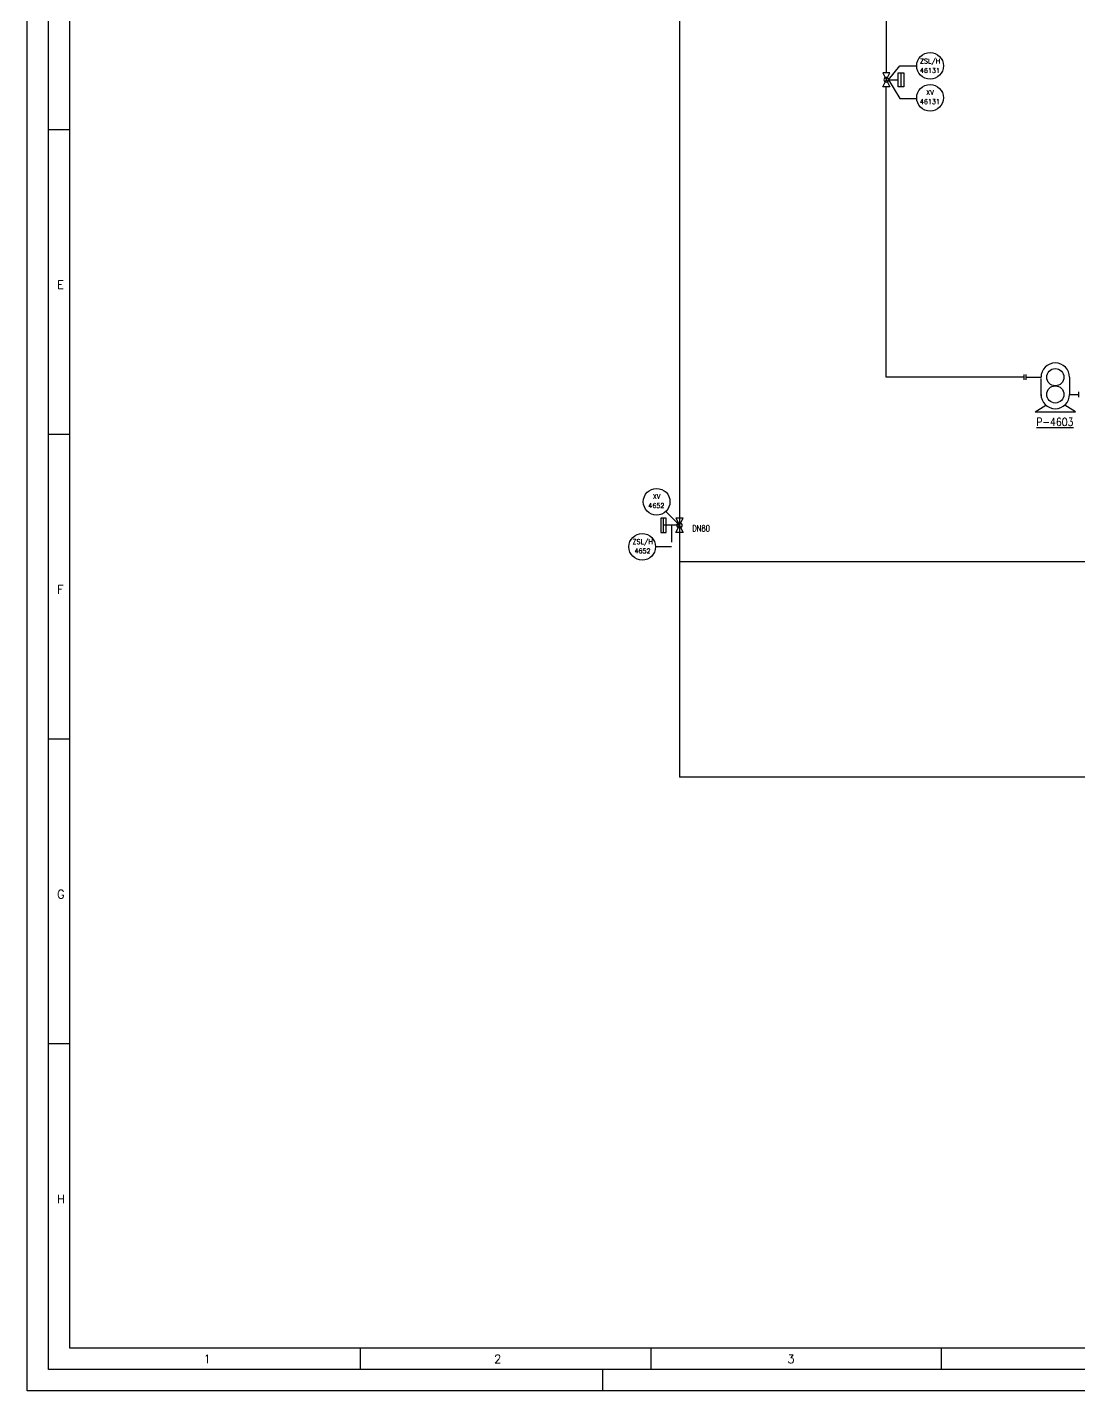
# Model space of a CAD drawing. Header units: millimetres. Extents: x 172 to 1080, y 170 to 466.
# Drawn here: x 660.5 to 784.2, y 169.8 to 330.1 of the extents above; entities that cross this region are included whole.
import ezdxf
from ezdxf.enums import TextEntityAlignment as Align

# ---------------------------------------------------------------- set-up
doc = ezdxf.new("R2010")
doc.units = ezdxf.units.MM
doc.linetypes.add('TRAZOS', pattern=[0.75, 0.5, -0.25])
for name, color, linetype in [('CAJETIN', 1, 'Continuous'), ('EQUIPOS', 5, 'Continuous'), ('EQUIPOS 02', 1, 'Continuous'), ('FORMATO', 7, 'Continuous'), ('INSTRUMENTOS', 1, 'Continuous'), ('TEXTO-VALVULAS Y ACCESORIOS', 7, 'Continuous'), ('VALVULAS Y ACCESORIOS', 1, 'Continuous')]:
    doc.layers.add(name, color=color, linetype=linetype)
doc.styles.add('PY', font='ROMANS.shx')
doc.styles.add('PY1', font='ROMANS.shx', dxfattribs={"width": 0.8})
doc.linetypes.add('SEÑAL_MECANICA2', pattern='A,4.411183,["o",PY,S=4.130212,R=360,X=0,Y=-1.374288],0.588817,-0.374158,["",PY,S=2,R=360,X=0,Y=-0.688262],-2.183682', length=7.55784)

# ---------------------------------------------------------------- blocks, each defined once
blk = doc.blocks.new('VALV GLOB-V')
at = {"layer": 'INSTRUMENTOS', "color": 1, "flags": 128}
blk.add_lwpolyline([(5.7, -1.43), (5.7, 1.43), (0, -1.43), (0, 1.43)], close=True, dxfattribs=at)
at = {"layer": 'INSTRUMENTOS', "color": 1}
blk.add_circle((2.85, 0), 0.95, dxfattribs=at)
at = {"layer": 'INSTRUMENTOS', "color": 7, "linetype": 'SEÑAL_MECANICA2', "style": 'PY'}
blk.add_attdef('REF.', text='', height=2, dxfattribs=at).set_placement((3, -3.37), align=Align.MIDDLE)
blk = doc.blocks.new('SEÑAL CIR')
at = {"color": 1}
blk.add_circle((0, 5.7), 5.7, dxfattribs=at)
at = {"layer": 'INSTRUMENTOS', "linetype": 'Continuous', "style": 'PY', "flags": 4}
for p in [(0.18, 6.94), (0.13, 2.95)]:
    blk.add_attdef('---', text='', height=2, dxfattribs=at).set_placement(p, align=Align.CENTER)
blk = doc.blocks.new('MARCO-A1')
at = {"layer": 'FORMATO', "color": 5}
for p, q in [((5, 297), (10, 297)), ((5, 225.25), (10, 225.25)), ((5, 153.5), (10, 153.5)), ((5, 81.75), (10, 81.75)), ((78.42, 10), (78.42, 5)), ((146.83, 10), (146.83, 5)), ((215.25, 10), (215.25, 5))]:
    blk.add_line(p, q, dxfattribs=at)
at = {"layer": 'FORMATO', "color": 1, "linetype": 'Continuous'}
blk.add_line((135.5, 5), (135.5, 0), dxfattribs=at)
at = {"layer": 'FORMATO', "color": 1}
blk.add_lwpolyline([(0, 594), (841, 594), (841, 0), (0, 0)], close=True, dxfattribs=at)
at = {"layer": 'FORMATO', "color": 5}
blk.add_lwpolyline([(5, 589), (836, 589), (836, 5), (5, 5)], close=True, dxfattribs=at)
at = {"layer": 'FORMATO', "color": 8, "linetype": 'Continuous'}
blk.add_lwpolyline([(10, 584), (831, 584), (831, 10), (10, 10)], close=True, dxfattribs=at)
at = {"layer": 'FORMATO', "color": 1, "style": 'PY'}
for s, p in [('E', (7, 259.42)), ('F', (7, 187.67)), ('G', (7, 115.92)), ('H', (7, 44.17)), ('1', (41.52, 6.5)), ('2', (109.93, 6.5)), ('3', (178.99, 6.5))]:
    blk.add_text(s, height=2, dxfattribs=at).set_placement(p)

msp = doc.modelspace()

# ---------------------------------------------------------------- linework, layer by layer
at = {"color": 5}
for p, q in [((737.2, 346.71), (737.2, 241.92)), ((761.52, 334.75), (761.52, 324.77)), ((761.52, 288.96), (761.52, 323.11)), ((777.75, 288.96), (761.52, 288.96)), ((777.96, 288.96), (779.72, 288.96)), ((790.12, 267.25), (737.2, 267.25)), ((833.05, 241.92), (737.2, 241.92))]:
    msp.add_line(p, q, dxfattribs=at)
at = {"color": 1}
for p, q in [((761.8, 323.93), (763.13, 325.58)), ((763.13, 325.58), (765.1, 325.58)), ((761.8, 323.93), (762.93, 323.93)), ((761.8, 323.93), (763.13, 321.74)), ((763.25, 324.76), (763.25, 323.11)), ((763.25, 324.76), (763.25, 323.11)), ((763.13, 321.74), (765.1, 321.74)), ((737.2, 271.55), (735.61, 273.17))]:
    msp.add_line(p, q, dxfattribs=at)
msp.add_line((784.15, 286.62), (784.15, 286.62))
msp.add_lwpolyline([(762.93, 324.76), (763.58, 324.76), (763.58, 323.11), (762.93, 323.11)], close=True, dxfattribs=at)
msp.add_lwpolyline([(762.93, 324.76), (763.58, 324.76), (763.58, 323.11), (762.93, 323.11)], close=True, dxfattribs=at)
at = {"layer": 'CAJETIN', "color": 1, "linetype": 'TRAZOS', "ltscale": 4}
for p, q in [((736.25, 271.55), (736.25, 269.01)), ((736.25, 269.01), (734.39, 269.01))]:
    msp.add_line(p, q, dxfattribs=at)
at = {"layer": 'EQUIPOS', "color": 1}
for p, q in [((779.71, 288.82), (779.71, 286.79)), ((783.07, 288.96), (783.07, 286.94)), ((779.04, 284.91), (780.28, 285.68)), ((783.76, 284.91), (782.51, 285.68)), ((779.04, 284.91), (783.76, 284.91))]:
    msp.add_line(p, q, dxfattribs=at)
at = {"layer": 'EQUIPOS', "linetype": 'Continuous'}
msp.add_line((783.07, 286.94), (784.15, 286.94), dxfattribs=at)
at = {"layer": 'EQUIPOS', "color": 1}
for centre, start, end in [((781.4, 288.96), 0, 180), ((781.4, 286.94), 180, 0)]:
    msp.add_arc(centre, 1.68, start, end, dxfattribs=at)
at = {"layer": 'EQUIPOS 02', "color": 1}
for centre in [(781.4, 288.96), (781.4, 286.94)]:
    msp.add_circle(centre, 1.01, dxfattribs=at)
at = {"layer": 'VALVULAS Y ACCESORIOS', "ltscale": 0.1}
for p, q in [((777.75, 288.65), (777.75, 289.28)), ((777.96, 288.65), (777.96, 289.28)), ((784.15, 286.62), (784.15, 287.25)), ((784.15, 286.62), (784.15, 287.25))]:
    msp.add_line(p, q, dxfattribs=at)
at = {"layer": 'VALVULAS Y ACCESORIOS'}
for p, q in [((735.31, 270.71), (735.31, 272.39)), ((737.2, 271.55), (735.31, 271.55))]:
    msp.add_line(p, q, dxfattribs=at)
at = {"layer": 'VALVULAS Y ACCESORIOS', "flags": 128}
msp.add_lwpolyline([(734.99, 270.71), (735.62, 270.71), (735.62, 272.39), (734.99, 272.39)], close=True, dxfattribs=at)

# ---------------------------------------------------------------- block references
at = {"xscale": 0.499409123998651, "yscale": 0.499409123998651, "zscale": 0.499409123998651}
msp.add_blockref('MARCO-A1', (660.49, 169.78), dxfattribs=at)
at = {"color": 1, "linetype": 'Continuous'}
ref = msp.add_blockref('SEÑAL CIR', (766.67, 324.01), dxfattribs=dict(at, xscale=0.2751059547126253, yscale=0.2751059547126253, zscale=0.2751059547126253))
ref.add_attrib('---', 'ZSL/H', dxfattribs={"layer": 'INSTRUMENTOS', "color": 7, "linetype": 'Continuous', "height": 0.55, "style": 'PY'}).set_placement((766.67, 325.86), align=Align.CENTER)
ref.add_attrib('---', '46131', dxfattribs={"layer": 'INSTRUMENTOS', "color": 7, "linetype": 'Continuous', "height": 0.55, "style": 'PY'}).set_placement((766.65, 324.76), align=Align.CENTER)
at = {"linetype": 'Continuous', "rotation": 90}
for p, xscale, yscale, zscale in [((761.52, 324.77), -0.2895852154869365, 0.2895852154869365, 0.289585215486909), ((737.2, 270.71), 0.2934776070426878, 0.2934776070426878, 0.2934776070426878)]:
    msp.add_blockref('VALV GLOB-V', p, dxfattribs=dict(at, xscale=xscale, yscale=yscale, zscale=zscale))
at = {"color": 1, "linetype": 'Continuous'}
ref = msp.add_blockref('SEÑAL CIR', (766.67, 320.25), dxfattribs=dict(at, xscale=0.2751059547126253, yscale=0.2751059547126253, zscale=0.2751059547126253))
ref.add_attrib('---', 'XV', dxfattribs={"layer": 'INSTRUMENTOS', "color": 7, "linetype": 'Continuous', "height": 0.55, "style": 'PY'}).set_placement((766.67, 322.18), align=Align.CENTER)
ref.add_attrib('---', '46131', dxfattribs={"layer": 'INSTRUMENTOS', "color": 7, "linetype": 'Continuous', "height": 0.55, "style": 'PY'}).set_placement((766.65, 321.09), align=Align.CENTER)
at = {"linetype": 'Continuous'}
ref = msp.add_blockref('SEÑAL CIR', (734.51, 272.75), dxfattribs=dict(at, xscale=0.2751059547126253, yscale=0.2751059547126253, zscale=0.2751059547126253))
ref.add_attrib('---', 'XV', dxfattribs={"layer": 'INSTRUMENTOS', "color": 7, "linetype": 'Continuous', "height": 0.55, "style": 'PY'}).set_placement((734.51, 274.68), align=Align.CENTER)
ref.add_attrib('---', '4652', dxfattribs={"layer": 'INSTRUMENTOS', "color": 7, "linetype": 'Continuous', "height": 0.55, "style": 'PY'}).set_placement((734.48, 273.59), align=Align.CENTER)
ref = msp.add_blockref('SEÑAL CIR', (732.82, 267.45), dxfattribs=dict(at, xscale=0.2751059547126253, yscale=0.2751059547126253, zscale=0.2751059547126253))
ref.add_attrib('---', 'ZSL/H', dxfattribs={"layer": 'INSTRUMENTOS', "color": 7, "linetype": 'Continuous', "height": 0.55, "style": 'PY'}).set_placement((732.87, 269.35), align=Align.CENTER)
ref.add_attrib('---', '4652', dxfattribs={"layer": 'INSTRUMENTOS', "color": 7, "linetype": 'Continuous', "height": 0.55, "style": 'PY'}).set_placement((732.85, 268.26), align=Align.CENTER)

# ---------------------------------------------------------------- texts
at = {"layer": 'EQUIPOS', "color": 6, "linetype": 'Continuous', "style": 'PY', "width": 0.85}
msp.add_text('%%UP-4603', height=0.941, dxfattribs=at).set_placement((781.35, 283.23), align=Align.CENTER)
at = {"layer": 'TEXTO-VALVULAS Y ACCESORIOS', "linetype": 'Continuous', "style": 'PY1', "width": 0.8}
msp.add_attdef('DN80', text='XXXXX', height=0.734, dxfattribs=at).set_placement((739.74, 271.2), align=Align.MIDDLE_CENTER)

doc.saveas('drawing.dxf')
